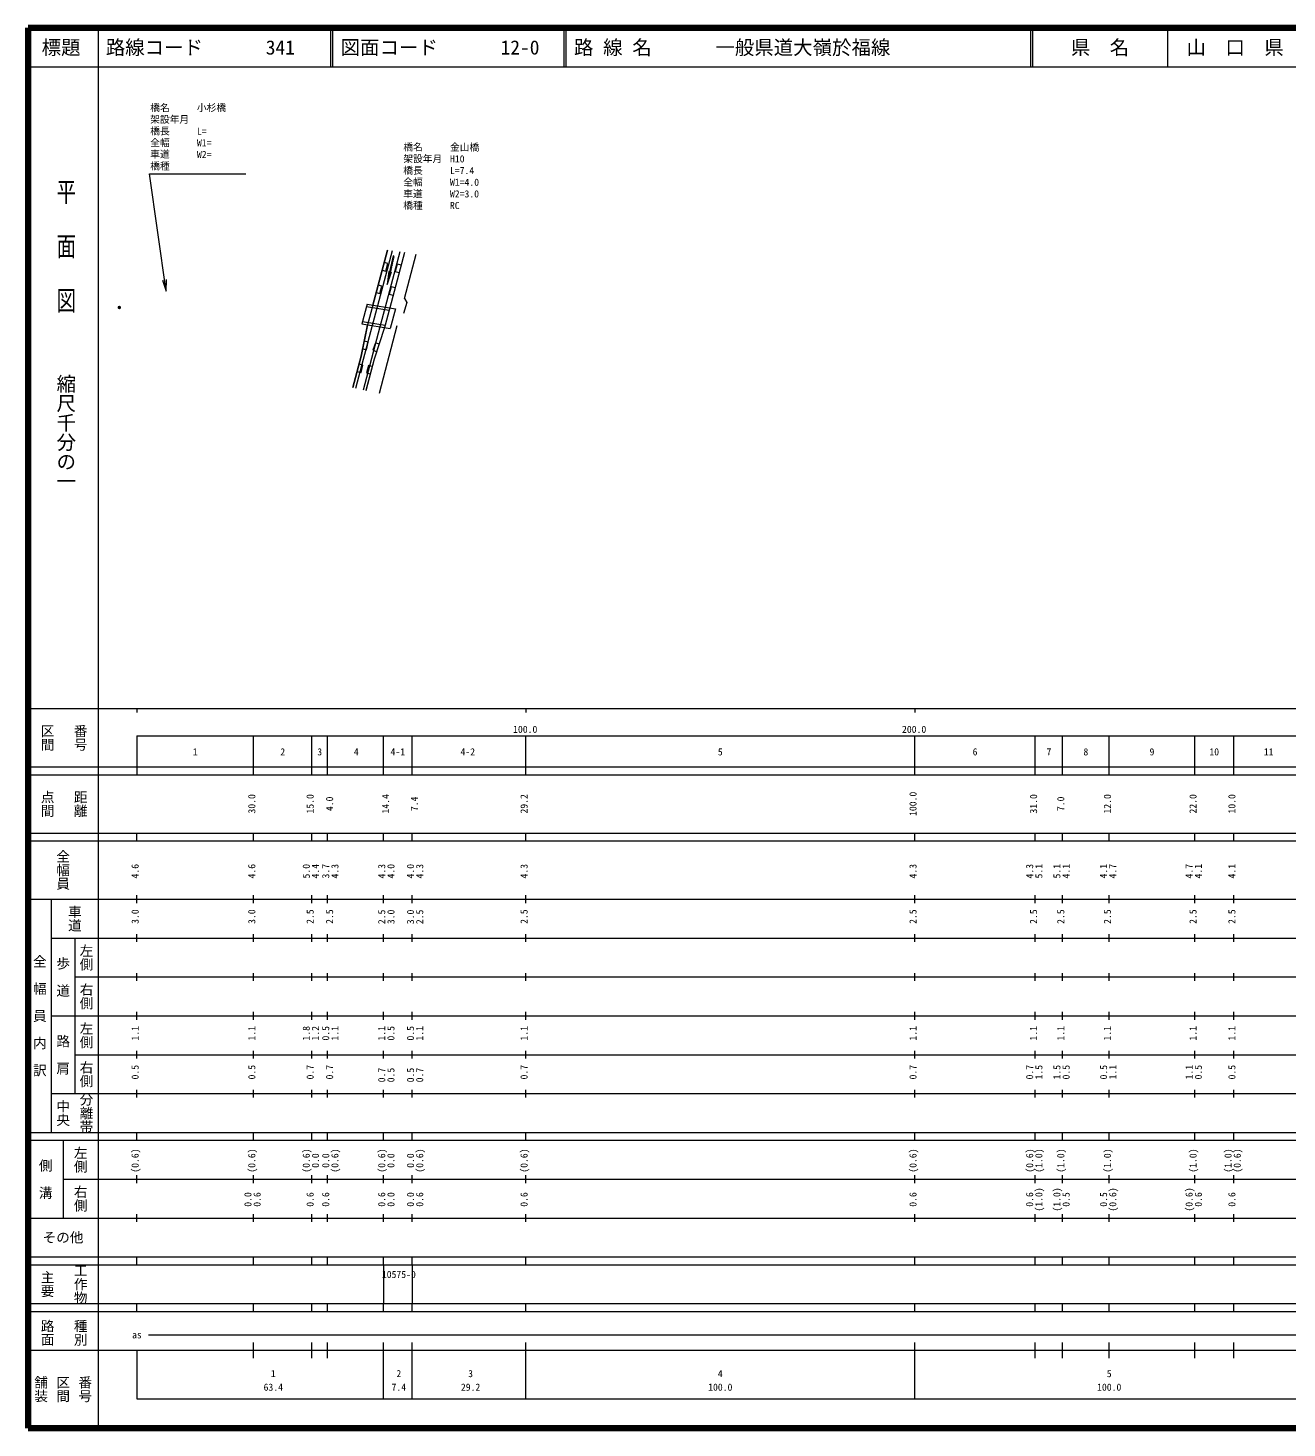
# Model space of a CAD drawing. Units: millimetres on the paper, with parts at other scales. Extents: x 40 to 680, y 20 to 380.
# Drawn here: x 40 to 363.7, y 20 to 380 of the extents above; entities that cross this region are included whole.
import ezdxf
from ezdxf.enums import TextEntityAlignment as Align

# ---------------------------------------------------------------- set-up
doc = ezdxf.new("R2010")
doc.units = ezdxf.units.MM
doc.header["$PDMODE"] = 32
doc.header["$PDSIZE"] = 0.5
doc.linetypes.add('DASHED', pattern=[7.5, 6, -1.5])
for name, color, linetype, lineweight in [('M-BGD', 7, 'Continuous', 13), ('M-STR-HTXT', 7, 'Continuous', 18), ('M-STR-STR1', 1, 'Continuous', 13), ('M-TTL', 2, 'Continuous', 140), ('M-TTL-BAND', 7, 'Continuous', 13), ('M-TTL-LINE', 7, 'Continuous', 18), ('M-TTL-TXT', 7, 'Continuous', 13)]:
    doc.layers.add(name, color=color, linetype=linetype, lineweight=lineweight)
doc.layers.add('M-OTRS', color=6, linetype='Continuous')
doc.styles.add('@ＭＳ ゴシック', font='')
doc.styles.add('ＭＳ ゴシック', font='')
doc.styles.get('@ＭＳ ゴシック').set_extended_font_data('@MS Gothic')
doc.styles.get('ＭＳ ゴシック').set_extended_font_data('MS Gothic')

# ---------------------------------------------------------------- blocks, each defined once
blk = doc.blocks.new('open_arrow')
at = {"color": 0, "linetype": 'Continuous', "lineweight": -2}
blk.add_lwpolyline([(7.5, 1.25), (0, 0), (7.5, -1.25)], dxfattribs=at)

msp = doc.modelspace()

# ---------------------------------------------------------------- linework, layer by layer
at = {"layer": 'M-BGD'}
for p, q in [((128.667, 308.73), (132.423, 322.903)), ((132.423, 322.903), (128.667, 308.73)), ((133.62, 322.736), (129.856, 308.534)), ((135.582, 322.464), (131.805, 308.213)), ((136.779, 322.297), (132.994, 308.017)), ((136.779, 322.297), (132.994, 308.017)), ((133.679, 320.457), (133.849, 320.19)), ((133.703, 320.561), (133.872, 320.294)), ((133.726, 320.664), (133.896, 320.397)), ((133.749, 320.768), (133.919, 320.501)), ((133.772, 320.872), (133.942, 320.604)), ((133.795, 320.975), (133.965, 320.708)), ((133.818, 321.079), (133.988, 320.811)), ((133.841, 321.182), (134.011, 320.915)), ((133.864, 321.286), (134.034, 321.018)), ((133.896, 321.375), (134.057, 321.122)), ((134, 321.352), (134.08, 321.225)), ((136.763, 310.483), (139.826, 321.874)), ((131.057, 317.75), (132.024, 317.493)), ((132.536, 319.427), (131.57, 319.683)), ((132.024, 317.493), (132.536, 319.427)), ((132.695, 316.831), (133.085, 316.218)), ((132.709, 316.949), (133.115, 316.31)), ((132.723, 317.067), (133.146, 316.402)), ((132.737, 317.185), (133.176, 316.494)), ((132.751, 317.303), (133.207, 316.585)), ((132.821, 317.333), (133.237, 316.677)), ((132.924, 317.31), (133.268, 316.769)), ((132.987, 317.352), (133.299, 316.861)), ((133.01, 317.455), (133.329, 316.952)), ((133.033, 317.559), (133.203, 317.291)), ((133.056, 317.662), (133.226, 317.395)), ((133.079, 317.766), (133.249, 317.498)), ((133.102, 317.869), (133.272, 317.602)), ((133.125, 317.973), (133.295, 317.705)), ((133.148, 318.076), (133.318, 317.809)), ((133.171, 318.18), (133.341, 317.913)), ((133.194, 318.283), (133.364, 318.016)), ((133.218, 318.387), (133.387, 318.12)), ((133.235, 317.241), (133.36, 317.044)), ((133.241, 318.491), (133.411, 318.223)), ((133.264, 318.594), (133.434, 318.327)), ((133.287, 318.698), (133.457, 318.43)), ((133.31, 318.801), (133.48, 318.534)), ((133.333, 318.905), (133.503, 318.637)), ((133.338, 317.218), (133.39, 317.136)), ((133.356, 319.008), (133.526, 318.741)), ((133.379, 319.112), (133.549, 318.844)), ((133.402, 319.215), (133.572, 318.948)), ((133.425, 319.319), (133.595, 319.051)), ((133.449, 319.422), (133.618, 319.155)), ((133.472, 319.526), (133.641, 319.258)), ((133.495, 319.629), (133.665, 319.362)), ((133.518, 319.733), (133.688, 319.465)), ((133.541, 319.836), (133.711, 319.569)), ((133.564, 319.94), (133.734, 319.672)), ((133.587, 320.043), (133.757, 319.776)), ((133.61, 320.147), (133.78, 319.879)), ((133.633, 320.25), (133.803, 319.983)), ((133.656, 320.354), (133.826, 320.086)), ((134.945, 319.28), (134.433, 317.347)), ((134.433, 317.347), (135.399, 317.091)), ((135.912, 319.024), (134.945, 319.28)), ((130.999, 313.627), (130.032, 313.883)), ((130.487, 311.694), (130.999, 313.627)), ((132.389, 314.236), (132.412, 314.199)), ((132.403, 314.354), (132.443, 314.291)), ((132.417, 314.472), (132.474, 314.383)), ((132.431, 314.59), (132.504, 314.475)), ((132.445, 314.708), (132.535, 314.566)), ((132.459, 314.826), (132.565, 314.658)), ((132.472, 314.944), (132.596, 314.75)), ((132.486, 315.062), (132.626, 314.842)), ((132.5, 315.18), (132.657, 314.933)), ((132.514, 315.298), (132.687, 315.025)), ((132.528, 315.416), (132.718, 315.117)), ((132.542, 315.534), (132.749, 315.209)), ((132.556, 315.652), (132.779, 315.301)), ((132.57, 315.77), (132.81, 315.392)), ((132.584, 315.888), (132.84, 315.484)), ((132.598, 316.006), (132.871, 315.576)), ((132.612, 316.124), (132.901, 315.668)), ((132.626, 316.242), (132.932, 315.759)), ((132.64, 316.359), (132.962, 315.851)), ((132.654, 316.477), (132.993, 315.943)), ((132.667, 316.595), (133.024, 316.035)), ((132.681, 316.713), (133.054, 316.127)), ((132.885, 316.651), (132.89, 316.644)), ((133.408, 313.48), (132.895, 311.547)), ((134.374, 313.224), (133.408, 313.48)), ((129.52, 311.95), (130.487, 311.694)), ((132.895, 311.547), (133.862, 311.291)), ((136.763, 310.483), (137.401, 309.436)), ((132.994, 308.017), (132.84, 307.435)), ((137.401, 309.436), (136.566, 306.598)), ((128.518, 303.485), (124.238, 287.34)), ((127.328, 303.681), (125.701, 295.592)), ((125.701, 295.592), (127.31, 303.611)), ((130.466, 303.164), (126.158, 286.909)), ((127.328, 303.681), (127.291, 303.541)), ((131.656, 302.968), (128.989, 294.857)), ((131.656, 302.968), (128.989, 294.857)), ((134.844, 303.41), (130.259, 285.988)), ((131.81, 303.55), (131.656, 302.968)), ((127.451, 299.233), (126.471, 299.429)), ((127.058, 297.272), (127.451, 299.233)), ((129.313, 299.044), (128.688, 297.144)), ((130.263, 298.731), (129.313, 299.044)), ((123.562, 287.519), (125.701, 295.592)), ((125.701, 295.592), (123.562, 287.519)), ((126.078, 297.468), (127.058, 297.272)), ((128.688, 297.144), (129.638, 296.831)), ((124.654, 291.642), (125.621, 291.386)), ((126.133, 293.319), (125.167, 293.575)), ((125.621, 291.386), (126.133, 293.319)), ((128.989, 294.857), (126.835, 286.73)), ((128.989, 294.857), (126.842, 286.756)), ((127.53, 293.256), (127.017, 291.323)), ((128.497, 293), (127.53, 293.256)), ((127.017, 291.323), (127.984, 291.066))]:
    msp.add_line(p, q, dxfattribs=at)
at = {"layer": 'M-BGD', "linetype": 'DASHED'}
for p, q in [((128.667, 308.73), (127.328, 303.681)), ((129.856, 308.534), (128.518, 303.485)), ((131.805, 308.213), (130.466, 303.164)), ((132.84, 307.435), (131.81, 303.55))]:
    msp.add_line(p, q, dxfattribs=at)
at = {"layer": 'M-BGD'}
msp.add_lwpolyline([(132.975, 317.299), (132.756, 317.347), (132.369, 314.07), (133.412, 317.201), (133.193, 317.25), (134.103, 321.329), (133.885, 321.377)], close=True, dxfattribs=at)
at = {"layer": 'M-OTRS'}
msp.add_point((63.485, 308.135), dxfattribs=at)
at = {"layer": 'M-STR-STR1'}
for p, q in [((127.025, 308.393), (125.996, 304.508)), ((127.18, 308.975), (127.025, 308.393)), ((127.025, 308.393), (132.84, 307.435)), ((127.18, 308.975), (134.481, 307.773)), ((134.481, 307.773), (133.143, 302.723)), ((125.996, 304.508), (125.841, 303.926)), ((125.841, 303.926), (133.143, 302.723)), ((125.996, 304.508), (131.81, 303.55))]:
    msp.add_line(p, q, dxfattribs=at)
at = {"layer": 'M-TTL'}
for p, q in [((40, 380), (40, 20)), ((680, 380), (40, 380)), ((40, 20), (680, 20))]:
    msp.add_line(p, q, dxfattribs=at)
at = {"layer": 'M-TTL-BAND'}
for p, q in [((58, 370), (58, 20)), ((40, 205), (579, 205)), ((68, 205), (68, 204)), ((168, 205), (168, 204)), ((268, 205), (268, 204)), ((68, 198), (579, 198)), ((68, 198), (68, 188)), ((98, 188), (98, 198)), ((113, 188), (113, 198)), ((117, 188), (117, 198)), ((131.4, 188), (131.4, 198)), ((138.8, 188), (138.8, 198)), ((168, 188), (168, 198)), ((268, 188), (268, 198)), ((299, 188), (299, 198)), ((306, 188), (306, 198)), ((318, 188), (318, 198)), ((340, 188), (340, 198)), ((350, 188), (350, 198)), ((40, 190), (579, 190)), ((40, 188), (579, 188)), ((40, 173), (579, 173)), ((68, 171), (68, 173)), ((98, 171), (98, 173)), ((113, 171), (113, 173)), ((117, 171), (117, 173)), ((131.4, 171), (131.4, 173)), ((138.8, 171), (138.8, 173)), ((168, 171), (168, 173)), ((268, 171), (268, 173)), ((299, 171), (299, 173)), ((306, 171), (306, 173)), ((318, 171), (318, 173)), ((340, 171), (340, 173)), ((350, 171), (350, 173)), ((40, 171), (579, 171)), ((40, 156), (579, 156)), ((46, 96), (46, 156)), ((68, 155), (68, 157)), ((98, 155), (98, 157)), ((113, 155), (113, 157)), ((117, 155), (117, 157)), ((131.4, 155), (131.4, 157)), ((138.8, 155), (138.8, 157)), ((168, 155), (168, 157)), ((268, 155), (268, 157)), ((299, 155), (299, 157)), ((306, 155), (306, 157)), ((318, 155), (318, 157)), ((340, 155), (340, 157)), ((350, 155), (350, 157)), ((46, 146), (579, 146)), ((52, 146), (52, 106)), ((68, 145), (68, 147)), ((98, 145), (98, 147)), ((113, 145), (113, 147)), ((117, 145), (117, 147)), ((131.4, 145), (131.4, 147)), ((138.8, 145), (138.8, 147)), ((168, 145), (168, 147)), ((268, 145), (268, 147)), ((299, 145), (299, 147)), ((306, 145), (306, 147)), ((318, 145), (318, 147)), ((340, 145), (340, 147)), ((350, 145), (350, 147)), ((68, 135), (68, 137)), ((98, 135), (98, 137)), ((113, 135), (113, 137)), ((117, 135), (117, 137)), ((131.4, 135), (131.4, 137)), ((138.8, 135), (138.8, 137)), ((168, 135), (168, 137)), ((268, 135), (268, 137)), ((299, 135), (299, 137)), ((306, 135), (306, 137)), ((318, 135), (318, 137)), ((340, 135), (340, 137)), ((350, 135), (350, 137)), ((52, 136), (579, 136)), ((46, 126), (579, 126)), ((68, 125), (68, 127)), ((98, 125), (98, 127)), ((113, 125), (113, 127)), ((117, 125), (117, 127)), ((131.4, 125), (131.4, 127)), ((138.8, 125), (138.8, 127)), ((168, 125), (168, 127)), ((268, 125), (268, 127)), ((299, 125), (299, 127)), ((306, 125), (306, 127)), ((318, 125), (318, 127)), ((340, 125), (340, 127)), ((350, 125), (350, 127)), ((52, 116), (579, 116)), ((68, 115), (68, 117)), ((98, 115), (98, 117)), ((113, 115), (113, 117)), ((117, 115), (117, 117)), ((131.4, 115), (131.4, 117)), ((138.8, 115), (138.8, 117)), ((168, 115), (168, 117)), ((268, 115), (268, 117)), ((299, 115), (299, 117)), ((306, 115), (306, 117)), ((318, 115), (318, 117)), ((340, 115), (340, 117)), ((350, 115), (350, 117)), ((46, 106), (579, 106)), ((68, 105), (68, 107)), ((98, 105), (98, 107)), ((113, 105), (113, 107)), ((117, 105), (117, 107)), ((131.4, 105), (131.4, 107)), ((138.8, 105), (138.8, 107)), ((168, 105), (168, 107)), ((268, 105), (268, 107)), ((299, 105), (299, 107)), ((306, 105), (306, 107)), ((318, 105), (318, 107)), ((340, 105), (340, 107)), ((350, 105), (350, 107)), ((40, 96), (579, 96)), ((40, 94), (579, 94)), ((49, 94), (49, 74)), ((68, 94), (68, 96)), ((98, 94), (98, 96)), ((113, 94), (113, 96)), ((117, 94), (117, 96)), ((131.4, 94), (131.4, 96)), ((138.8, 94), (138.8, 96)), ((168, 94), (168, 96)), ((268, 94), (268, 96)), ((299, 94), (299, 96)), ((306, 94), (306, 96)), ((318, 94), (318, 96)), ((340, 94), (340, 96)), ((350, 94), (350, 96)), ((49, 84), (579, 84)), ((68, 83), (68, 85)), ((98, 83), (98, 85)), ((113, 83), (113, 85)), ((117, 83), (117, 85)), ((131.4, 83), (131.4, 85)), ((138.8, 83), (138.8, 85)), ((168, 83), (168, 85)), ((268, 83), (268, 85)), ((299, 83), (299, 85)), ((306, 83), (306, 85)), ((318, 83), (318, 85)), ((340, 83), (340, 85)), ((350, 83), (350, 85)), ((40, 74), (579, 74)), ((68, 73), (68, 75)), ((98, 73), (98, 75)), ((113, 73), (113, 75)), ((117, 73), (117, 75)), ((131.4, 73), (131.4, 75)), ((138.8, 73), (138.8, 75)), ((168, 73), (168, 75)), ((268, 73), (268, 75)), ((299, 73), (299, 75)), ((306, 73), (306, 75)), ((318, 73), (318, 75)), ((340, 73), (340, 75)), ((350, 73), (350, 75)), ((40, 64), (579, 64)), ((40, 62), (579, 62)), ((68, 62), (68, 64)), ((98, 62), (98, 64)), ((113, 62), (113, 64)), ((117, 62), (117, 64)), ((131.4, 62), (131.4, 64)), ((131.4, 62), (131.4, 52)), ((138.8, 62), (138.8, 64)), ((138.8, 62), (138.8, 52)), ((168, 62), (168, 64)), ((268, 62), (268, 64)), ((299, 62), (299, 64)), ((306, 62), (306, 64)), ((318, 62), (318, 64)), ((340, 62), (340, 64)), ((350, 62), (350, 64)), ((40, 52), (579, 52)), ((68, 50), (68, 52)), ((98, 50), (98, 52)), ((113, 50), (113, 52)), ((117, 50), (117, 52)), ((131.4, 50), (131.4, 52)), ((138.8, 50), (138.8, 52)), ((168, 50), (168, 52)), ((268, 50), (268, 52)), ((299, 50), (299, 52)), ((306, 50), (306, 52)), ((318, 50), (318, 52)), ((340, 50), (340, 52)), ((350, 50), (350, 52)), ((40, 50), (579, 50)), ((71, 44), (565, 44)), ((40, 40), (579, 40)), ((68, 40), (68, 27.5)), ((98, 38), (98, 42)), ((113, 38), (113, 42)), ((117, 38), (117, 42)), ((131.4, 27.5), (131.4, 42)), ((138.8, 27.5), (138.8, 42)), ((168, 27.5), (168, 42)), ((268, 27.5), (268, 42)), ((299, 38), (299, 42)), ((306, 38), (306, 42)), ((318, 38), (318, 42)), ((340, 38), (340, 42)), ((350, 38), (350, 42)), ((68, 27.5), (579, 27.5))]:
    msp.add_line(p, q, dxfattribs=at)
at = {"layer": 'M-TTL-LINE'}
for p, q in [((58, 380), (58, 370)), ((117.75, 380), (117.75, 370)), ((118.25, 380), (118.25, 370)), ((177.75, 380), (177.75, 370)), ((178.25, 380), (178.25, 370)), ((297.75, 380), (297.75, 370)), ((298.25, 380), (298.25, 370)), ((333, 380), (333, 370)), ((40, 370), (680, 370))]:
    msp.add_line(p, q, dxfattribs=at)
at = {"layer": 'M-TTL-TXT'}
msp.add_lwpolyline([(75.498, 312.292), (71.257, 342.508), (96.018, 342.508)], dxfattribs=at)

# ---------------------------------------------------------------- block references
at = {"layer": 'M-TTL-TXT', "xscale": 0.4, "yscale": 0.4, "rotation": 98}
msp.add_blockref('open_arrow', (75.498, 312.292), dxfattribs=at)

# ---------------------------------------------------------------- texts
at = {"layer": 'M-STR-HTXT', "style": 'ＭＳ ゴシック'}
for s, p in [('橋名', (71.434, 358.031)), ('小杉橋', (83.434, 358.031)), ('架設年月', (71.434, 355.031)), ('橋長', (71.434, 352.031)), ('L=', (83.434, 352.031)), ('全幅', (71.434, 349.031)), ('W1=', (83.434, 349.031)), ('橋種', (71.434, 343.031)), ('車道', (71.434, 346.091)), ('W2=', (83.434, 346.031))]:
    msp.add_text(s, height=1.833, dxfattribs=at).set_placement(p, align=Align.BOTTOM_LEFT)
for s, p in [('橋名', (136.507, 347.914)), ('金山橋', (148.507, 347.892)), ('架設年月', (136.501, 344.914)), ('H10', (148.501, 344.892)), ('橋長', (136.495, 341.914)), ('L=7.4', (148.495, 341.892)), ('全幅', (136.49, 338.914)), ('車道', (136.484, 335.914)), ('W1=4.0', (148.49, 338.892)), ('橋種', (136.478, 332.914)), ('W2=3.0', (148.484, 335.892)), ('RC', (148.478, 332.892))]:
    msp.add_text(s, height=1.833, rotation=359.891, dxfattribs=at).set_placement(p, align=Align.BOTTOM_LEFT)
at = {"layer": 'M-TTL-BAND', "style": '@ＭＳ ゴシック', "width": 1.4}
msp.add_text('平  面  図', height=3.666, rotation=270, dxfattribs=at).set_placement((49.777, 306.475), align=Align.MIDDLE_RIGHT)
at = {"layer": 'M-TTL-BAND', "style": '@ＭＳ ゴシック'}
msp.add_text('縮尺千分の一', height=3.666, rotation=270, dxfattribs=at).set_placement((49.777, 261.03), align=Align.MIDDLE_RIGHT)
for s, p in [('区間', (45, 197.5)), ('番号', (53.5, 197.5)), ('点間', (45, 180.5)), ('距離', (53.5, 180.5)), ('全幅員', (49, 163.5)), ('車道', (52, 151)), ('左側', (55, 141)), ('全\u3000幅\u3000員\u3000内\u3000訳', (43, 126)), ('歩\u3000道', (49, 136)), ('右側', (55, 131)), ('左側', (55, 121)), ('路\u3000肩', (49, 116)), ('右側', (55, 111)), ('分離帯', (55, 101)), ('中央', (49, 101)), ('左側', (53.5, 89)), ('側\u3000溝', (44.5, 84)), ('右側', (53.5, 79)), ('工作物', (53.5, 57)), ('主要', (45, 57)), ('路面', (45, 44.5)), ('種別', (53.5, 44.5)), ('舗装', (43.333, 30)), ('区間', (49, 30)), ('番号', (54.667, 30))]:
    msp.add_text(s, height=2.566, rotation=270, dxfattribs=at).set_placement(p, align=Align.MIDDLE_CENTER)
at = {"layer": 'M-TTL-BAND', "style": 'ＭＳ ゴシック'}
for s, p in [('100.0', (167.844, 198.195)), ('200.0', (267.844, 198.195)), ('1', (83, 192.405)), ('2', (105.5, 192.405)), ('3', (115, 192.405)), ('4', (124.397, 192.405)), ('4-1', (135.079, 192.405)), ('4-2', (153.069, 192.405)), ('5', (218, 192.405)), ('6', (283.5, 192.405)), ('7', (302.5, 192.405)), ('8', (312, 192.405)), ('9', (329, 192.405)), ('10', (345, 192.405)), ('11', (359, 192.405)), ('10575-0', (135.349, 58.022)), ('as', (68, 42.5)), ('1', (103.066, 32.523)), ('2', (135.349, 32.523)), ('3', (153.797, 32.523)), ('4', (218, 32.523)), ('5', (318, 32.523)), ('63.4', (103.066, 29.033)), ('7.4', (135.349, 29.033)), ('29.2', (153.797, 29.033)), ('100.0', (218, 29.033)), ('100.0', (318, 29.033))]:
    msp.add_text(s, height=1.833, dxfattribs=at).set_placement(p, align=Align.BOTTOM_CENTER)
for s, p in [('30.0', (99, 180.5)), ('15.0', (114, 180.5)), ('4.0', (119, 180.5)), ('14.4', (133.4, 180.5)), ('7.4', (140.8, 180.5)), ('29.2', (169, 180.5)), ('100.0', (269, 180.5)), ('31.0', (300, 180.5)), ('7.0', (307, 180.5)), ('12.0', (319, 180.5)), ('22.0', (341, 180.5)), ('10.0', (351, 180.5)), ('4.6', (69, 163.174)), ('4.6', (99, 163.174)), ('5.0', (113, 163.174)), ('4.4', (115.37, 163.174)), ('3.7', (118, 163.174)), ('4.3', (120.37, 163.174)), ('4.3', (132.4, 163.174)), ('4.0', (134.77, 163.174)), ('4.0', (139.8, 163.174)), ('4.3', (142.17, 163.174)), ('4.3', (169, 163.174)), ('4.3', (269, 163.174)), ('4.3', (299, 163.174)), ('5.1', (301.37, 163.174)), ('5.1', (306, 163.174)), ('4.1', (308.37, 163.174)), ('4.1', (318, 163.174)), ('4.7', (320.37, 163.174)), ('4.7', (340, 163.174)), ('4.1', (342.37, 163.174)), ('4.1', (351, 163.174)), ('3.0', (69, 151.5)), ('3.0', (99, 151.5)), ('2.5', (114, 151.5)), ('2.5', (119, 151.5)), ('2.5', (132.4, 151.43)), ('3.0', (134.77, 151.43)), ('3.0', (139.8, 151.43)), ('2.5', (142.17, 151.43)), ('2.5', (169, 151.5)), ('2.5', (269, 151.5)), ('2.5', (300, 151.5)), ('2.5', (307, 151.5)), ('2.5', (319, 151.5)), ('2.5', (341, 151.5)), ('2.5', (351, 151.5)), ('1.1', (69, 121.5)), ('1.1', (99, 121.5)), ('1.8', (113, 121.5)), ('1.2', (115.37, 121.5)), ('0.5', (118, 121.5)), ('1.1', (120.37, 121.5)), ('1.1', (132.4, 121.5)), ('0.5', (134.77, 121.5)), ('0.5', (139.8, 121.5)), ('1.1', (142.17, 121.5)), ('1.1', (169, 121.5)), ('1.1', (269, 121.5)), ('1.1', (300, 121.5)), ('1.1', (307, 121.5)), ('1.1', (319, 121.5)), ('1.1', (341, 121.5)), ('1.1', (351, 121.5)), ('0.5', (69, 111.5)), ('0.5', (99, 111.5)), ('0.7', (114, 111.5)), ('0.7', (119, 111.5)), ('0.7', (132.4, 110.764)), ('0.5', (134.77, 110.764)), ('0.5', (139.8, 110.764)), ('0.7', (142.17, 110.764)), ('0.7', (169, 111.5)), ('0.7', (269, 111.5)), ('0.7', (299, 111.5)), ('1.5', (301.37, 111.5)), ('1.5', (306, 111.5)), ('0.5', (308.37, 111.5)), ('0.5', (318, 111.5)), ('1.1', (320.37, 111.5)), ('1.1', (340, 111.5)), ('0.5', (342.37, 111.5)), ('0.5', (351, 111.5)), ('(0.6)', (69, 88.764)), ('(0.6)', (99, 88.764)), ('(0.6)', (113, 88.764)), ('0.0', (115.37, 88.764)), ('0.0', (118, 88.764)), ('(0.6)', (120.37, 88.764)), ('(0.6)', (132.4, 88.764)), ('0.0', (134.77, 88.764)), ('0.0', (139.8, 88.764)), ('(0.6)', (142.17, 88.764)), ('(0.6)', (169, 88.764)), ('(0.6)', (269, 88.764)), ('(0.6)', (299, 88.764)), ('(1.0)', (301.37, 88.764)), ('(1.0)', (307, 88.764)), ('(1.0)', (319, 88.764)), ('(1.0)', (341, 88.764)), ('(1.0)', (350, 88.764)), ('(0.6)', (352.37, 88.764)), ('0.0', (98, 78.764)), ('0.6', (100.37, 78.764)), ('0.6', (114, 78.764)), ('0.6', (118, 78.764)), ('0.6', (132.4, 78.764)), ('0.0', (134.77, 78.764)), ('0.0', (139.8, 78.764)), ('0.6', (142.17, 78.764)), ('0.6', (169, 78.764)), ('0.6', (269, 78.764)), ('0.6', (299, 78.764)), ('(1.0)', (301.37, 78.764)), ('(1.0)', (306, 78.764)), ('0.5', (308.37, 78.764)), ('0.5', (318, 78.764)), ('(0.6)', (320.37, 78.764)), ('(0.6)', (340, 78.764)), ('0.6', (342.37, 78.764)), ('0.6', (351, 78.764))]:
    msp.add_text(s, height=1.833, rotation=90, dxfattribs=at).set_placement(p, align=Align.BOTTOM_CENTER)
msp.add_text('その他', height=2.566, dxfattribs=at).set_placement((49, 69), align=Align.MIDDLE_CENTER)
at = {"layer": 'M-TTL-TXT', "style": 'ＭＳ ゴシック'}
for s, p in [('標題', (48.5, 375)), ('県\u3000名', (315.625, 375)), ('山\u3000口\u3000県', (350.375, 375))]:
    msp.add_text(s, height=3.666, dxfattribs=at).set_placement(p, align=Align.MIDDLE_CENTER)
for s, p in [('路線コード', (60, 375)), ('341', (101.142, 375)), ('図面コード', (120.38, 375)), ('12-0', (161.521, 375)), ('路 線 名', (180.38, 375)), ('一般県道大嶺於福線', (216.734, 375))]:
    msp.add_text(s, height=3.666, dxfattribs=at).set_placement(p, align=Align.MIDDLE_LEFT)

doc.saveas('drawing.dxf')
